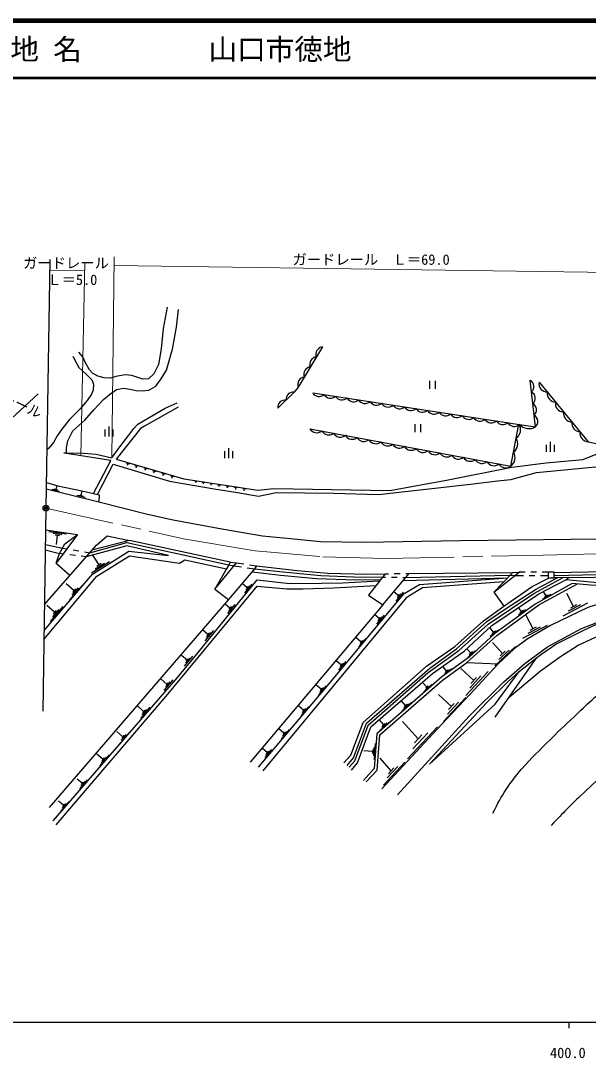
# Model space of a CAD drawing. Units: millimetres, scale not verified. Extents: x 40000 to 680000, y 20000 to 380000.
# Drawn here: x 372204 to 471410, y 198715 to 380000 of the extents above; entities that cross this region are included whole.
import ezdxf
from ezdxf.enums import TextEntityAlignment as Align

# ---------------------------------------------------------------- set-up
doc = ezdxf.new("R2010")
doc.units = ezdxf.units.MM
doc.header["$LTSCALE"] = 1000
doc.header["$PDMODE"] = 32
doc.header["$PDSIZE"] = 500
doc.linetypes.add('CHAIN', pattern=[18.5, 12, -1.5, 3.5, -1.5])
for name, color, linetype, lineweight in [('M-BGD', 7, 'Continuous', 25), ('M-BMK', 2, 'CHAIN', 13), ('M-BMK-SRVR', 3, 'Continuous', 25), ('M-STR-HTXT', 7, 'Continuous', 13), ('M-STR-STRC', 7, 'Continuous', 25), ('M-TTL', 2, 'Continuous', 140), ('M-TTL-BAND', 7, 'Continuous', 25), ('M-TTL-LINE', 7, 'Continuous', 50)]:
    doc.layers.add(name, color=color, linetype=linetype, lineweight=lineweight)
doc.layers.add('M-OTRS', color=6, linetype='Continuous')
doc.layers.add('M-TTL-TXT', color=7, linetype='Continuous')
doc.styles.add('ＭＳ ゴシック', font='')
doc.styles.get('ＭＳ ゴシック').set_extended_font_data('MS Gothic')

msp = doc.modelspace()

# ---------------------------------------------------------------- linework, layer by layer
at = {"layer": 'M-BGD'}
for p, q in [((443647, 317068), (443647, 315668)), ((444697, 315668), (444697, 317068)), ((423238, 315012), (459389, 309469)), ((441070, 309515), (441070, 308115)), ((442120, 308115), (442120, 309515)), ((464834, 304687), (464834, 306437)), ((407859, 303552), (407859, 304777)), ((408559, 303552), (408559, 305302)), ((409259, 303552), (409259, 304777)), ((464134, 304687), (464134, 305912)), ((465534, 304687), (465534, 305912)), ((390649, 302755), (391214, 302592)), ((390931, 302673), (390823, 302297)), ((392168, 302316), (392745, 302149)), ((392457, 302233), (392346, 301848)), ((393700, 301874), (394290, 301703)), ((393995, 301788), (393881, 301395)), ((395244, 301427), (395847, 301253)), ((395545, 301340), (395429, 300938)), ((396801, 300978), (397417, 300800)), ((397109, 300889), (396990, 300478)), ((398371, 300524), (399000, 300342)), ((398686, 300433), (398564, 300014)), ((402615, 299555), (402968, 299501)), ((402792, 299528), (402756, 299293)), ((403943, 299352), (404324, 299294)), ((404133, 299323), (404095, 299069)), ((405298, 299145), (405708, 299082)), ((379002, 297740), (377683, 298066)), ((378716, 297997), (378056, 298161)), ((378386, 298079), (378560, 298783)), ((382776, 297046), (382968, 297824)), ((405503, 299113), (405461, 298840)), ((406682, 298933), (407122, 298865)), ((406902, 298899), (406857, 298606)), ((408095, 298717), (408565, 298645)), ((408330, 298681), (408282, 298367)), ((409538, 298496), (410039, 298419)), ((409789, 298457), (409738, 298123)), ((411012, 298270), (411544, 298189)), ((411278, 298229), (411224, 297875)), ((383457, 296671), (381998, 297032)), ((383116, 296858), (382387, 297039)), ((382958, 297001), (382594, 297091)), ((377122, 290755), (380180, 290333)), ((377859, 290446), (379387, 290235)), ((378213, 290189), (378977, 290084)), ((378595, 290137), (378370, 288506)), ((376514, 288486), (379485, 287865)), ((376499, 287536), (378953, 286923)), ((379803, 286811), (378953, 286923)), ((379485, 287865), (380404, 287709)), ((381786, 286549), (380794, 286680)), ((381390, 287541), (382375, 287374)), ((383361, 287207), (384280, 287051)), ((385892, 284902), (384820, 286595)), ((383627, 286307), (382777, 286419)), ((387748, 285484), (384573, 283473)), ((386820, 285193), (385233, 284187)), ((386289, 285153), (385496, 284651)), ((406161, 280704), (409917, 285268)), ((408557, 284908), (409505, 284767)), ((408820, 285409), (409917, 285268)), ((409505, 284767), (410788, 284567)), ((409917, 285268), (411177, 285092)), ((412168, 284953), (413428, 284777)), ((411776, 284414), (413059, 284215)), ((435934, 283380), (436507, 283383)), ((437507, 283389), (438507, 283394)), ((439507, 283400), (440081, 283403)), ((454909, 280170), (459308, 283625)), ((458213, 283603), (454909, 280170)), ((458713, 283076), (460083, 283080)), ((460380, 283632), (459308, 283625)), ((461083, 283083), (462083, 283085)), ((462380, 283645), (461380, 283639)), ((463083, 283088), (464452, 283091)), ((464452, 283658), (463380, 283651)), ((381524, 280406), (380151, 281591)), ((382978, 281397), (380756, 278822)), ((411749, 280967), (410934, 281657)), ((412601, 281559), (411306, 280029)), ((412175, 281263), (411528, 280498)), ((411911, 281158), (411587, 280775)), ((435470, 282782), (435995, 282776)), ((436995, 282765), (437995, 282754)), ((438995, 282743), (439520, 282737)), ((439063, 282195), (457306, 282660)), ((382251, 280901), (381140, 279614)), ((381802, 280727), (381246, 280084)), ((438199, 279562), (437370, 280258)), ((439059, 280166), (437754, 278611)), ((438629, 279864), (437977, 279087)), ((438362, 279757), (438036, 279368)), ((454909, 280170), (456652, 277712)), ((464848, 279726), (463417, 278922)), ((464025, 279515), (463597, 280278)), ((464437, 279621), (463721, 279219)), ((464204, 279615), (463847, 279414)), ((468835, 277655), (467636, 279946)), ((378127, 276641), (376753, 277826)), ((379581, 277632), (377359, 275057)), ((408765, 277382), (407949, 278072)), ((409616, 277974), (408322, 276444)), ((409191, 277678), (408543, 276913)), ((408927, 277573), (408603, 277190)), ((435489, 277950), (412297, 250476)), ((459730, 276789), (459226, 277473)), ((471283, 278207), (466987, 275957)), ((470059, 277931), (467911, 276806)), ((469372, 277936), (468298, 277374)), ((378854, 277137), (377743, 275849)), ((378404, 276963), (377849, 276319)), ((434867, 275535), (434038, 276231)), ((435726, 276139), (434422, 274584)), ((435297, 275837), (434645, 275060)), ((435030, 275729), (434704, 275341)), ((460497, 277091), (459215, 276146)), ((460113, 276940), (459472, 276467)), ((459890, 276907), (459570, 276671)), ((461759, 273764), (460560, 276055)), ((454826, 273151), (454248, 273935)), ((464207, 274316), (459911, 272067)), ((462983, 274040), (460835, 272915)), ((462296, 274045), (461222, 273483)), ((404897, 272755), (403960, 273548)), ((405875, 273435), (404388, 271678)), ((405386, 273095), (404643, 272216)), ((405083, 272974), (404711, 272535)), ((431679, 271472), (430862, 272158)), ((432527, 272067), (431241, 270534)), ((455705, 273497), (454235, 272413)), ((455266, 273324), (454530, 272782)), ((455009, 273287), (454642, 273016)), ((432103, 271770), (431460, 271003)), ((431840, 271664), (431519, 271281)), ((450871, 269513), (450220, 270222)), ((456439, 269453), (454656, 271366)), ((458677, 270646), (455091, 267304)), ((401272, 268299), (400329, 269097)), ((402256, 268983), (400759, 267215)), ((401764, 268641), (401016, 267757)), ((401459, 268520), (401085, 268077)), ((451698, 269946), (450369, 268726)), ((451285, 269730), (450620, 269119)), ((451037, 269666), (450705, 269361)), ((455115, 258325), (462413, 268724)), ((457558, 270049), (455765, 268378)), ((456887, 269871), (455990, 269035)), ((428195, 267443), (427397, 268112)), ((429023, 268024), (427767, 266527)), ((428609, 267733), (427981, 266985)), ((428352, 267630), (428038, 267256)), ((446649, 266357), (445969, 267202)), ((447610, 266783), (446027, 265509)), ((447130, 266570), (446338, 265933)), ((446847, 266516), (446451, 266198)), ((451397, 264716), (449151, 266808)), ((450203, 267846), (455687, 267642)), ((397760, 264102), (396757, 264951)), ((398807, 264830), (397215, 262950)), ((453920, 266299), (449998, 262087)), ((452659, 265508), (450698, 263401)), ((451888, 265243), (450907, 264189)), ((398284, 264466), (397487, 263526)), ((397959, 264337), (397561, 263867)), ((424712, 263189), (423875, 263891)), ((425580, 263798), (424263, 262229)), ((425146, 263494), (424488, 262709)), ((424877, 263385), (424548, 262993)), ((443218, 263582), (442515, 264339)), ((444102, 264052), (442684, 262735)), ((443660, 263817), (442951, 263158)), ((443395, 263747), (443040, 263418)), ((439478, 260361), (438732, 261216)), ((447481, 260171), (445235, 262263)), ((450004, 261754), (446082, 257541)), ((393675, 259290), (392693, 260218)), ((394752, 260039), (393114, 258105)), ((394213, 259664), (393395, 258697)), ((393880, 259532), (393470, 259048)), ((421630, 259528), (420797, 260227)), ((422494, 260134), (421183, 258572)), ((422062, 259831), (421406, 259050)), ((421794, 259723), (421466, 259332)), ((440466, 260847), (438863, 259448)), ((439972, 260604), (439171, 259904)), ((439678, 260536), (439278, 260186)), ((448743, 260962), (446782, 258856)), ((447972, 260697), (446991, 259644)), ((435663, 256992), (434884, 257884)), ((436694, 257499), (435021, 256039)), ((441683, 254529), (438931, 257582)), ((390078, 254903), (389011, 255806)), ((391191, 255677), (389498, 253677)), ((418202, 255503), (417313, 256249)), ((419124, 256151), (417725, 254483)), ((418663, 255827), (417964, 254993)), ((418377, 255712), (418028, 255295)), ((436178, 257246), (435342, 256516)), ((435872, 257175), (435454, 256810)), ((445061, 256649), (439809, 251009)), ((390635, 255290), (389788, 254290)), ((390290, 255153), (389866, 254653)), ((443372, 255589), (440746, 252769)), ((442339, 255234), (441026, 253824)), ((415278, 252142), (414526, 252774)), ((416058, 252690), (414875, 251279)), ((415668, 252416), (415076, 251711)), ((415426, 252319), (415130, 251966)), ((433706, 252302), (432202, 252406)), ((433731, 252654), (433682, 251949)), ((433943, 252994), (433845, 251584)), ((434180, 253686), (433984, 250866)), ((386566, 250952), (385512, 251844)), ((387666, 251717), (385993, 249741)), ((387116, 251334), (386279, 250346)), ((386775, 251199), (386357, 250705)), ((436931, 248938), (435006, 251136)), ((439332, 250445), (435599, 246436)), ((438132, 249692), (436265, 247687)), ((437398, 249440), (436464, 248437)), ((382939, 246768), (382093, 247483)), ((383821, 247381), (382479, 245796)), ((383380, 247074), (382709, 246282)), ((383106, 246966), (382771, 246569)), ((379687, 242909), (378826, 243639)), ((380586, 243535), (379219, 241920)), ((380137, 243222), (379453, 242415)), ((379858, 243111), (379517, 242708))]:
    msp.add_line(p, q, dxfattribs=at)
for points in [[(397786, 329945), (397075, 326232), (396733, 322678), (396312, 319913), (395496, 318333), (394521, 317438), (393547, 317359), (391625, 318017), (390467, 318123), (388840, 317848), (387869, 317567), (386780, 317613), (385669, 317871), (384721, 318398), (384218, 319018), (383551, 320235), (383036, 321276), (382334, 322095)], [(380228, 304386), (380180, 305353), (380426, 306616), (381304, 308372), (383393, 310215), (384990, 311988), (386658, 313796), (387702, 314700), (388940, 315542), (390151, 315779), (391257, 315621), (392362, 315411), (393495, 315358), (394574, 315463), (395812, 316148), (396759, 317438), (397655, 318965), (398761, 322625), (399445, 326469), (399787, 329550)], [(424949, 323025), (420701, 316003), (420025, 315117), (417155, 312300)], [(381339, 321405), (381959, 320153), (382369, 319416), (383633, 318234), (384616, 317262), (384932, 316490), (384861, 315460), (384545, 314758), (383843, 313617), (382614, 312195), (380719, 310352), (379367, 308615), (378577, 307456), (377928, 306280), (377120, 305314), (376769, 304999)], [(459389, 309469), (462193, 309035), (461284, 317171)], [(462800, 316830), (471410, 306429), (475912, 305482), (492309, 311536)], [(379759, 304510), (383177, 304431), (385389, 304279), (388115, 303612), (389683, 305788), (391099, 307591), (391965, 308737), (392656, 309521), (394645, 310680), (397465, 312307), (399548, 313266)], [(399747, 312505), (393838, 309182), (393159, 308726), (388893, 303366), (400742, 299943), (413644, 297968), (416435, 298284), (436735, 297942), (446898, 299759), (458036, 301971), (464039, 302734), (470464, 303340), (475019, 305157)], [(422757, 308719), (457864, 302185), (459285, 309485)], [(376665, 298215), (380421, 297267), (385827, 295950), (394358, 293791), (398852, 292791), (407330, 291193), (414466, 290008), (419337, 289535), (424576, 289034), (432212, 288889), (449076, 289205), (478026, 289521), (481739, 289363), (493705, 295327), (502394, 298724), (515230, 304292), (523919, 306860)], [(385606, 297240), (388365, 302500), (398194, 299552), (406041, 298209), (410122, 297550), (413755, 296945), (416836, 297577), (426894, 297445), (434740, 297235), (438348, 297603), (450854, 299025), (455541, 299604), (457858, 299867), (462361, 301079), (471444, 301948), (481160, 302869), (483214, 303132), (500539, 307240)], [(384905, 297395), (387969, 303175), (380228, 304386), (379759, 304510)], [(376681, 299306), (378674, 298751), (383177, 297777), (385915, 297172), (385827, 295950)], [(376553, 291031), (382148, 290258), (378392, 285220), (380779, 283149)], [(378392, 285220), (378953, 286923), (379884, 288573), (382148, 290258)], [(376282, 273483), (384755, 283302), (391074, 287304), (398025, 286541), (390758, 288252), (383627, 286307)], [(376352, 278023), (385439, 288371), (387335, 289977), (391206, 289187)], [(384280, 287051), (390758, 288831), (408557, 284908)], [(408820, 285409), (391206, 289187), (384649, 287470)], [(376257, 271903), (385527, 282960), (391241, 286488), (399930, 285198), (400904, 285830), (408197, 284250)], [(413428, 284777), (413059, 284215), (408548, 278861), (377179, 242543)], [(408820, 285409), (408557, 284908), (408197, 284250), (406161, 280704), (408548, 278861)], [(413428, 284777), (420535, 283919), (425906, 283498), (432778, 283313), (435934, 283380)], [(412630, 283705), (417639, 283129), (423932, 282550), (430698, 282313), (435144, 282363)], [(413059, 284215), (418086, 283708), (424669, 283076), (430435, 282839), (435470, 282782)], [(435934, 283380), (433009, 279612), (435489, 277950), (440081, 283403)], [(465419, 282735), (466086, 282738), (485440, 282913), (495867, 283045), (508558, 282308), (504977, 281202), (488863, 280807), (482149, 280570), (477594, 279464), (471327, 277489), (464824, 274330), (460716, 271934), (458452, 270275), (455687, 267642), (450764, 262350), (445761, 257005), (435341, 245788)], [(439520, 282737), (457687, 283103), (458713, 283076)], [(440081, 283403), (458213, 283603), (459503, 283629)], [(465419, 283607), (483508, 283944), (499885, 283984), (510272, 283510)], [(465419, 283045), (483202, 283493), (495920, 283624), (510059, 282913)], [(495920, 283624), (495867, 283045), (495805, 282316), (495788, 281825), (488696, 281623), (475136, 281255), (471819, 281360), (468580, 281676)], [(377851, 240174), (399343, 264898), (402476, 268663), (413534, 282328), (419222, 281696), (424790, 281736), (428463, 281775), (434901, 282131)], [(378371, 239510), (397645, 261996), (413522, 281190), (418709, 280756), (421579, 280756), (426871, 280914), (434329, 281312)], [(413740, 249587), (426036, 264088), (439201, 279939), (441886, 281466), (457306, 282660)], [(456635, 281963), (442413, 280913), (439596, 279149), (428985, 266353), (414543, 248962)], [(428679, 250316), (429917, 251659), (432049, 257372), (443134, 267246), (448084, 270669), (453087, 275171), (456652, 277712), (461618, 281122), (464452, 282582)], [(429268, 249891), (430374, 251195), (432647, 257259), (443706, 266861), (448392, 270258), (453658, 275050), (457134, 277367), (462189, 280632), (466086, 282738)], [(429613, 249573), (430587, 250705), (432957, 256919), (443436, 266134), (448781, 269952), (453889, 274560), (461920, 279931), (467133, 282747)], [(430034, 249046), (431088, 250336), (433405, 256603), (444200, 265950), (449729, 269873), (454547, 274349), (462789, 279852), (467493, 282336), (468054, 282756)], [(468580, 281676), (462104, 278035), (455100, 272954), (450598, 268820), (445832, 265344), (434431, 255392), (434010, 249336), (432141, 247256)], [(432562, 247019), (434510, 249046), (434984, 255207), (445885, 264739), (450203, 267846), (455416, 272611), (462789, 277930), (469536, 281583)], [(438058, 244751), (450588, 258466), (456677, 264462), (460310, 267701), (464260, 270597), (470237, 273783), (473818, 275231), (478531, 276548), (482744, 277338), (487325, 277733), (503386, 278259), (508494, 278338), (522739, 281314)], [(495814, 282423), (491492, 282174), (486140, 281987), (480063, 281862), (473689, 281739), (467493, 282336)], [(443676, 250080), (453708, 260849), (457368, 264482), (459316, 266273), (462055, 268458), (463292, 269379), (465715, 271065), (470638, 273540), (472639, 274462), (474886, 275234), (477944, 276085), (481198, 276771), (483288, 277060), (487033, 277372), (492112, 277559), (508583, 277965), (521959, 280703), (529353, 279604), (537937, 277998), (554248, 274424), (568289, 271284)], [(457560, 261809), (463063, 266404), (466578, 268932), (469659, 270907), (472542, 272210), (474635, 273158), (477558, 273987), (480875, 274817), (482771, 275133), (483522, 275251), (484272, 276318), (509351, 276792), (523609, 279398), (544225, 275014), (557377, 272092), (567606, 269603), (573688, 267905), (576778, 266917)], [(443676, 250080), (455154, 260576), (459316, 266273)]]:
    msp.add_lwpolyline(points, dxfattribs=at)
msp.add_lwpolyline([(464452, 283736), (465419, 283736), (465419, 282582), (464452, 282582)], close=True, dxfattribs=at)
for centre, radius, start, end in [((425104, 321732), 1302, 96.85407, 200.79805), ((424042, 319976), 1302, 96.85407, 200.79805), ((422980, 318221), 1302, 96.85407, 200.79805), ((421918, 316466), 1302, 96.85407, 200.79805), ((460606, 316065), 1297, 314.28959, 58.45184), ((464300, 316611), 1516, 171.70007, 267.53911), ((418406, 312461), 1261, 81.5867, 187.35229), ((419841, 313870), 1261, 81.5867, 187.35229), ((424360, 315631), 1282, 208.87439, 313.69287), ((426369, 315323), 1282, 208.87439, 313.69287), ((428377, 315015), 1282, 208.87439, 313.69287), ((430385, 314707), 1282, 208.87439, 313.69287), ((432394, 314399), 1282, 208.87439, 313.69287), ((460833, 314031), 1297, 314.28959, 58.45184), ((465735, 314878), 1516, 171.70007, 267.53911), ((434402, 314091), 1282, 208.87439, 313.69287), ((436411, 313783), 1282, 208.87439, 313.69287), ((438419, 313475), 1282, 208.87439, 313.69287), ((440427, 313167), 1282, 208.87439, 313.69287), ((442436, 312859), 1282, 208.87439, 313.69287), ((444444, 312552), 1282, 208.87439, 313.69287), ((461060, 311997), 1297, 314.28959, 58.45184), ((467170, 313144), 1516, 171.70007, 267.53911), ((446453, 312244), 1282, 208.87439, 313.69287), ((448461, 311936), 1282, 208.87439, 313.69287), ((450469, 311628), 1282, 208.87439, 313.69287), ((452478, 311320), 1282, 208.87439, 313.69287), ((454486, 311012), 1282, 208.87439, 313.69287), ((456494, 310704), 1282, 208.87439, 313.69287), ((461287, 309963), 1297, 314.28959, 58.45184), ((468605, 311411), 1516, 171.70007, 267.53911), ((423946, 309365), 1353, 208.54159, 310.37135), ((426011, 308981), 1353, 208.54159, 310.37135), ((458503, 310396), 1282, 208.87439, 313.69287), ((457785, 308514), 1787, 305.05006, 32.91835), ((461061, 310994), 2263, 222.36712, 300.0193), ((470040, 309677), 1516, 171.70007, 267.53911), ((428076, 308597), 1353, 208.54159, 310.37135), ((430141, 308212), 1353, 208.54159, 310.37135), ((432206, 307828), 1353, 208.54159, 310.37135), ((434271, 307443), 1353, 208.54159, 310.37135), ((436336, 307059), 1353, 208.54159, 310.37135), ((457311, 306081), 1787, 305.05006, 32.91835), ((471475, 307944), 1516, 171.70007, 267.53911), ((438401, 306675), 1353, 208.54159, 310.37135), ((440466, 306290), 1353, 208.54159, 310.37135), ((442531, 305906), 1353, 208.54159, 310.37135), ((444597, 305522), 1353, 208.54159, 310.37135), ((456838, 303647), 1787, 305.05006, 32.91835), ((446662, 305137), 1353, 208.54159, 310.37135), ((448727, 304753), 1353, 208.54159, 310.37135), ((450792, 304368), 1353, 208.54159, 310.37135), ((452857, 303984), 1353, 208.54159, 310.37135), ((454922, 303600), 1353, 208.54159, 310.37135), ((456987, 303215), 1353, 208.54159, 310.37135)]:
    msp.add_arc(centre, radius, start, end, dxfattribs=at)
for points, knots in [([(454731, 241519), (455719, 243506), (456020, 244129), (457048, 245679), (458010, 247127), (458629, 247887), (459760, 249207), (461601, 251355), (462785, 252423), (464789, 254420), (466634, 256259), (467710, 257245), (469608, 259028), (470923, 260264), (471623, 260999), (473004, 262161), (474589, 263495), (475720, 263912), (477428, 265084), (477531, 265155), (477580, 265210), (477691, 265268), (478212, 265543), (478557, 265600), (479139, 265690), (479926, 265811), (480371, 265861), (481167, 265900), (482707, 265977), (483575, 265926), (485116, 265848), (485912, 265807), (486356, 265734), (487143, 265611), (488256, 265437), (488839, 265094), (489961, 265005), (491017, 264921), (491616, 264987), (492673, 265058), (493883, 265138), (494551, 265294), (495753, 265453), (497863, 265731), (499060, 265793), (501151, 266190), (503364, 266610), (504553, 267073), (506733, 267638), (508718, 268153), (509809, 268526), (511815, 268955), (513604, 269337), (514611, 269540), (516422, 269797), (517424, 269939), (517992, 269962), (519003, 270008), (522090, 270147), (523837, 270300), (526915, 270021), (530724, 269676), (532835, 269239), (536591, 268520), (539778, 267910), (541554, 267506), (544687, 266664), (547328, 265955), (548740, 265313), (551402, 264689), (552783, 264365), (553257, 264253), (554956, 263939)], [0, 0, 0, 0, 1, 1, 1, 2, 2, 2, 3, 3, 3, 4, 4, 4, 5, 5, 5, 6, 6, 6, 7, 7, 7, 8, 8, 8, 9, 9, 9, 10, 10, 10, 11, 11, 11, 12, 12, 12, 13, 13, 13, 14, 14, 14, 15, 15, 15, 16, 16, 16, 17, 17, 17, 18, 18, 18, 19, 19, 19, 20, 20, 20, 21, 21, 21, 22, 22, 22, 23, 23, 23, 24, 24, 24, 24]), ([(553455, 257935), (549754, 258429), (548779, 258563), (545793, 259041), (542513, 259567), (540664, 259823), (537420, 260542), (535689, 260926), (534793, 261482), (533037, 261727), (531142, 261991), (530051, 261871), (528139, 261806), (524795, 261692), (522918, 261507), (519608, 261016), (515793, 260450), (513659, 260036), (509932, 259041), (507896, 258498), (506735, 258213), (504798, 257383), (502711, 256488), (501766, 255487), (499624, 254736), (497462, 253979), (496179, 253676), (493897, 253473), (491354, 253246), (489932, 254086), (487380, 253986), (485822, 253925), (484919, 253862), (483431, 253394), (481950, 252928), (481242, 252354), (479876, 251616), (477742, 250463), (476445, 249954), (474505, 248496), (472661, 247111), (471768, 246159), (470082, 244586), (467984, 242629), (467326, 241914), (464908, 239373)], [0, 0, 0, 0, 1, 1, 1, 2, 2, 2, 3, 3, 3, 4, 4, 4, 5, 5, 5, 6, 6, 6, 7, 7, 7, 8, 8, 8, 9, 9, 9, 10, 10, 10, 11, 11, 11, 12, 12, 12, 13, 13, 13, 14, 14, 14, 15, 15, 15, 15])]:
    msp.add_open_spline(points, degree=3, knots=knots, dxfattribs=at)
at = {"layer": 'M-BMK'}
msp.add_lwpolyline([(376612, 294827), (400652, 289484), (412553, 287457), (425033, 286311), (435973, 286035), (463541, 286627), (476904, 286950)], dxfattribs=at)
at = {"layer": 'M-BMK-SRVR'}
for p, q in [((377304, 338291), (376612, 294827)), ((375264, 314799), (348516, 290506)), ((376612, 294827), (376064, 259370))]:
    msp.add_line(p, q, dxfattribs=at)
msp.add_circle((376612, 294827), 500, dxfattribs=at)
msp.add_point((376612, 294827), dxfattribs=at)
at = {"layer": 'M-OTRS'}
msp.add_point((376612, 294827), dxfattribs=at)
at = {"layer": 'M-STR-HTXT'}
for p, q in [((383394, 337732), (382717, 303997)), ((388549, 338739), (388115, 303612)), ((388530, 337234), (481322, 335958)), ((383365, 336287), (377328, 336347))]:
    msp.add_line(p, q, dxfattribs=at)
at = {"layer": 'M-STR-STRC'}
for p, q in [((386966, 307343), (386966, 308568)), ((387666, 307343), (387666, 309093)), ((388366, 307343), (388366, 308568))]:
    msp.add_line(p, q, dxfattribs=at)
at = {"layer": 'M-TTL'}
msp.add_line((680000, 380000), (40000, 380000), dxfattribs=at)
at = {"layer": 'M-TTL-BAND'}
for p, q in [((40000, 205000), (579000, 205000)), ((468000, 205000), (468000, 204000))]:
    msp.add_line(p, q, dxfattribs=at)
at = {"layer": 'M-TTL-LINE'}
msp.add_line((40000, 370000), (680000, 370000), dxfattribs=at)

# ---------------------------------------------------------------- texts
at = {"layer": 'M-STR-HTXT', "style": 'ＭＳ ゴシック'}
for s, p in [('ガードレール\u3000Ｌ＝69.0', (419699, 336805)), ('ガードレール', (372608, 336199)), ('Ｌ＝5.0', (376846, 333278))]:
    msp.add_text(s, height=1833, dxfattribs=at).set_placement(p, align=Align.BOTTOM_LEFT)
msp.add_text('ガードレール', height=1833, rotation=334.57, dxfattribs=at).set_placement((361598, 316398), align=Align.BOTTOM_LEFT)
at = {"layer": 'M-TTL-BAND', "style": 'ＭＳ ゴシック'}
msp.add_text('400.0', height=1833, dxfattribs=at).set_placement((467844, 198195), align=Align.BOTTOM_CENTER)
at = {"layer": 'M-TTL-TXT', "style": 'ＭＳ ゴシック'}
for s, p in [('地 名', (370380, 375000)), ('山口市徳地', (405024, 375000))]:
    msp.add_text(s, height=3666, dxfattribs=at).set_placement(p, align=Align.MIDDLE_LEFT)

doc.saveas('drawing.dxf')
